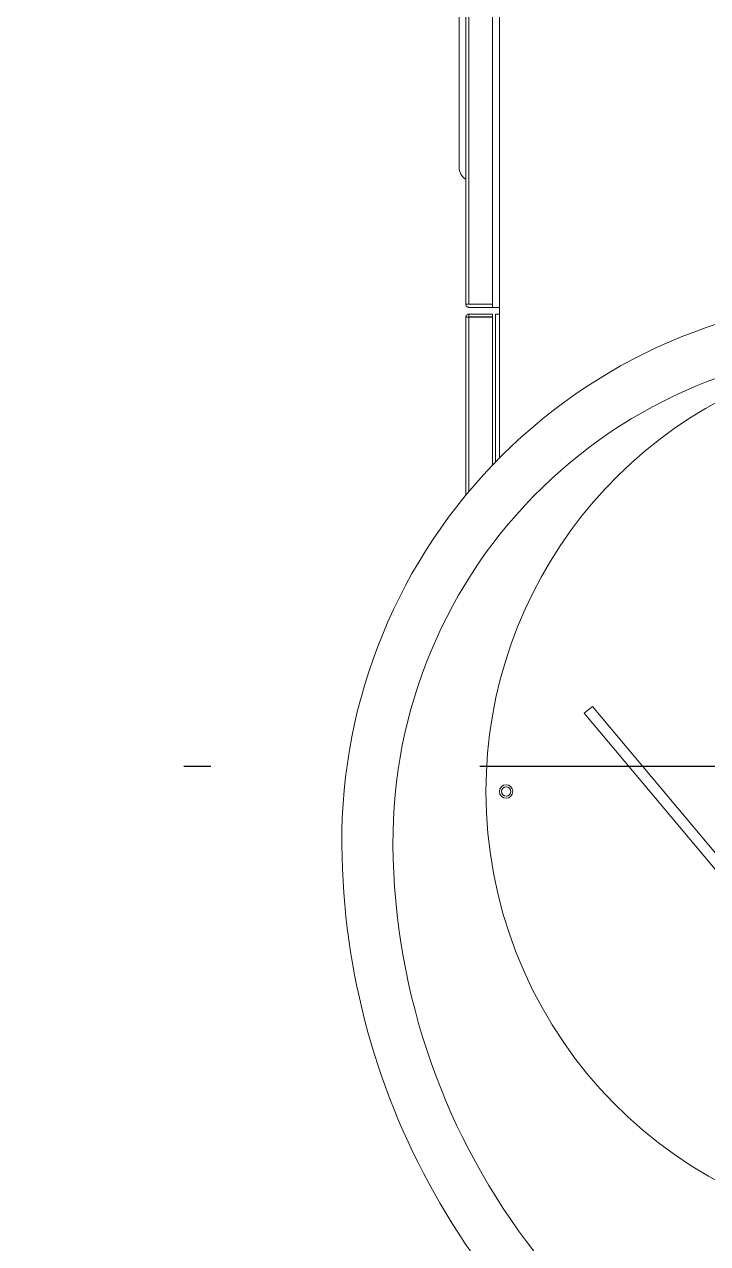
# Model space of a CAD drawing. Extents: x -2187 to 96136, y -11110 to 52208.
# Drawn here: x 42067 to 42575, y 19308 to 20215 of the extents above; entities that cross this region are included whole.
import ezdxf

# ---------------------------------------------------------------- set-up
doc = ezdxf.new("R2010")
doc.units = 0
doc.header["$LTSCALE"] = 1000
doc.header["$MEASUREMENT"] = 0
doc.linetypes.add('DOTE', pattern=[2.42, 2, -0.2, 0.02, -0.2])
doc.layers.add('DOTE', color=14, linetype='DOTE')

msp = doc.modelspace()

# ---------------------------------------------------------------- linework, layer by layer
at = {"color": 7, "linetype": 'Continuous', "lineweight": 15}
for p, q in [((42420.097, 20444.501), (42420.097, 19892.455)), ((42390.097, 20108.501), (42390.097, 20389.501)), ((42395.097, 20006.901), (42395.097, 20384.501)), ((42415.097, 20006.855), (42415.097, 20379.501)), ((42397.497, 20006.855), (42415.097, 20006.855)), ((42397.497, 20004.501), (42415.097, 20004.501)), ((42397.497, 19999.501), (42415.097, 19999.501)), ((42397.497, 19999.501), (42397.497, 19997.501)), ((42415.097, 20004.501), (42415.097, 20006.855)), ((42415.097, 20004.501), (42420.097, 20004.501)), ((42415.097, 19999.501), (42415.097, 19997.501)), ((42417.097, 19999.501), (42417.097, 19889.395)), ((42417.097, 19999.501), (42420.097, 19999.501)), ((42395.097, 19864.782), (42395.097, 19997.101)), ((42397.497, 19997.501), (42415.097, 19997.501)), ((42397.497, 19997.148), (42415.097, 19997.148)), ((42415.097, 19887.319), (42415.097, 19997.148)), ((42489.175, 19707.775), (42483.047, 19702.632)), ((42483.047, 19702.632), (42583.848, 19582.502)), ((42489.175, 19707.775), (42589.977, 19587.644))]:
    msp.add_line(p, q, dxfattribs=at)
at = {"color": 8, "linetype": 'Continuous', "lineweight": 15}
for p, q in [((42397.497, 20006.855), (42397.497, 20382.101)), ((42397.497, 19867.671), (42397.497, 19997.148))]:
    msp.add_line(p, q, dxfattribs=at)
at = {"color": 7, "linetype": 'Continuous', "lineweight": 15}
for radius in [5, 3.4]:
    msp.add_circle((42425.097, 19644.501), radius, dxfattribs=at)
for centre, radius, start, end in [((42400.097, 20108.501), 10, 180, 240), ((42707.248, 19607.917), 404.25, 89.312793, 180.438094), ((42707.248, 19607.917), 366.25, 87.912788, 180.438094), ((42740.097, 19644.501), 330, 310.070919, 180), ((42740.097, 19644.501), 330, 180, 264.001112), ((42840.995, 19608.94), 538, 180.438094, 240.012558), ((42840.995, 19608.94), 500, 180.438094, 255.345262)]:
    msp.add_arc(centre, radius, start, end, dxfattribs=at)
for points in [[(42397.497, 20006.855), (42397.182, 20006.859), (42396.553, 20006.866), (42395.76, 20006.878), (42395.205, 20006.89), (42395.133, 20006.897), (42395.097, 20006.901)], [(42395.097, 20006.901), (42395.133, 20006.587), (42395.205, 20005.958), (42395.76, 20005.164), (42396.553, 20004.609), (42397.182, 20004.537), (42397.497, 20004.501)], [(42397.497, 19999.501), (42397.182, 19999.465), (42396.553, 19999.393), (42395.76, 19998.838), (42395.205, 19998.045), (42395.133, 19997.416), (42395.097, 19997.101)], [(42395.097, 19997.101), (42395.133, 19997.105), (42395.205, 19997.113), (42395.76, 19997.124), (42396.553, 19997.136), (42397.182, 19997.144), (42397.497, 19997.148)]]:
    msp.add_open_spline(points, degree=3, dxfattribs=at)
at = {"layer": 'DOTE'}
msp.add_line((8525.665, 19663.27), (92525.665, 19663.27), dxfattribs=at)

doc.saveas('drawing.dxf')
